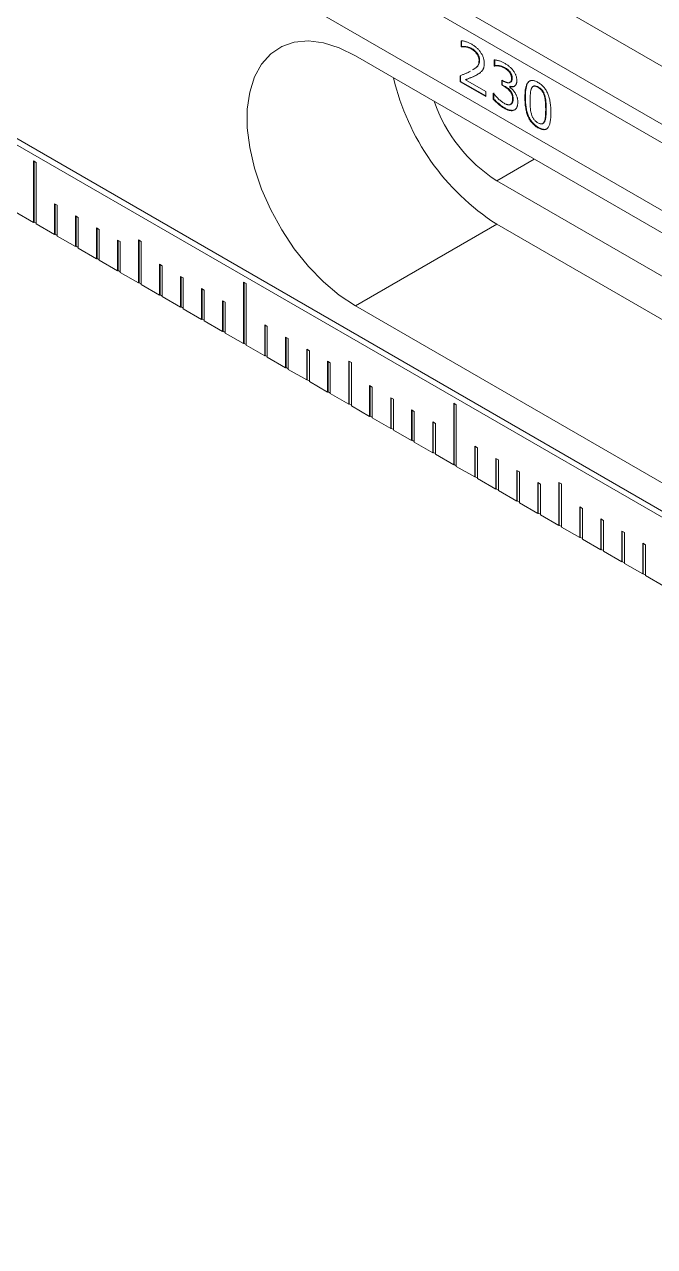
# Model space of a CAD drawing. Header units: millimetres. Extents: x 2 to 278, y 1 to 215.
# Drawn here: x 235.24 to 245.85, y 136.45 to 157.03 of the extents above; entities that cross this region are included whole.
import ezdxf

# ---------------------------------------------------------------- set-up
doc = ezdxf.new("R2010")
doc.units = ezdxf.units.MM

msp = doc.modelspace()

# ---------------------------------------------------------------- linework, layer by layer
at = {"color": 7, "linetype": 'Continuous', "lineweight": 0}
for p, q in [((161.441, 204.144), (267.507, 142.913)), ((161.172, 203.988), (267.238, 142.758)), ((163.417, 203.981), (269.483, 142.75)), ((161.172, 202.848), (267.238, 141.617)), ((161.262, 197.735), (267.328, 136.505)), ((161.172, 197.683), (267.238, 136.453)), ((242.591, 156.65), (242.591, 156.752)), ((242.591, 156.65), (242.6, 156.655)), ((242.595, 156.647), (242.591, 156.65)), ((242.595, 156.647), (242.604, 156.653)), ((242.6, 156.655), (242.6, 156.757)), ((242.604, 156.653), (242.6, 156.655)), ((242.769, 156.612), (242.778, 156.617)), ((249.65, 151.397), (240.811, 156.5)), ((242.893, 156.418), (242.902, 156.423)), ((243.148, 156.328), (243.148, 156.43)), ((243.157, 156.334), (243.157, 156.435)), ((242.575, 156.062), (242.575, 156.163)), ((242.584, 156.067), (242.584, 156.168)), ((242.85, 156.175), (242.859, 156.18)), ((243.148, 156.328), (243.157, 156.334)), ((243.152, 156.326), (243.148, 156.328)), ((243.152, 156.326), (243.161, 156.331)), ((243.161, 156.331), (243.157, 156.334)), ((243.321, 156.293), (243.33, 156.298)), ((243.406, 156.221), (243.415, 156.226)), ((242.575, 156.062), (242.584, 156.067)), ((243.005, 155.814), (242.575, 156.062)), ((243.005, 155.824), (242.584, 156.067)), ((242.664, 156.093), (242.673, 156.098)), ((242.664, 156.093), (243.005, 155.897)), ((243.275, 156.09), (243.304, 156.073)), ((243.275, 156.007), (243.275, 156.09)), ((243.275, 156.007), (243.284, 156.012)), ((243.313, 155.985), (243.275, 156.007)), ((243.284, 156.012), (243.284, 156.084)), ((243.322, 155.99), (243.284, 156.012)), ((243.313, 155.985), (243.322, 155.99)), ((243.409, 155.981), (243.418, 155.986)), ((243.409, 155.981), (243.409, 155.974)), ((243.442, 156.119), (243.451, 156.124)), ((243.813, 155.987), (243.802, 155.98)), ((243.893, 155.973), (243.884, 155.968)), ((243.005, 155.897), (243.005, 155.814)), ((243.132, 155.869), (243.138, 155.865)), ((243.132, 155.768), (243.132, 155.869)), ((243.132, 155.768), (243.141, 155.773)), ((243.141, 155.773), (243.141, 155.874)), ((243.418, 155.898), (243.427, 155.903)), ((243.458, 155.77), (243.467, 155.775)), ((243.665, 155.795), (243.674, 155.8)), ((243.999, 155.836), (243.99, 155.831)), ((243.318, 155.615), (243.327, 155.62)), ((243.42, 155.679), (243.429, 155.684)), ((244.024, 155.599), (244.015, 155.594)), ((243.964, 155.357), (243.976, 155.363)), ((243.972, 155.366), (243.999, 155.391)), ((243.999, 155.391), (243.99, 155.386)), ((243.884, 155.288), (243.893, 155.293)), ((235.395, 154.731), (235.44, 154.705)), ((235.395, 153.694), (235.395, 154.731)), ((235.404, 153.699), (235.404, 154.726)), ((235.44, 153.668), (235.44, 154.705)), ((243.191, 154.394), (251.031, 149.868)), ((235.749, 154.009), (235.794, 153.983)), ((235.749, 153.49), (235.749, 154.009)), ((235.758, 153.495), (235.758, 154.003)), ((235.794, 153.464), (235.794, 153.983)), ((235.087, 153.872), (235.395, 153.694)), ((235.404, 153.699), (235.395, 153.694)), ((235.404, 153.699), (235.44, 153.679)), ((236.103, 153.805), (236.147, 153.779)), ((236.103, 153.286), (236.103, 153.805)), ((236.112, 153.291), (236.112, 153.799)), ((236.147, 153.26), (236.147, 153.779)), ((235.44, 153.668), (235.749, 153.49)), ((235.758, 153.495), (235.749, 153.49)), ((235.758, 153.495), (235.794, 153.475)), ((236.456, 153.6), (236.501, 153.574)), ((236.456, 153.082), (236.456, 153.6)), ((236.465, 153.087), (236.465, 153.595)), ((236.501, 153.056), (236.501, 153.574)), ((243.191, 153.663), (240.811, 152.289)), ((251.386, 148.932), (243.191, 153.663)), ((235.794, 153.464), (236.103, 153.286)), ((236.112, 153.291), (236.103, 153.286)), ((236.112, 153.291), (236.147, 153.27)), ((236.81, 153.396), (236.855, 153.37)), ((236.81, 152.878), (236.81, 153.396)), ((236.819, 152.883), (236.819, 153.391)), ((236.855, 152.852), (236.855, 153.37)), ((237.163, 153.4), (237.208, 153.374)), ((237.163, 152.674), (237.163, 153.4)), ((237.172, 152.679), (237.172, 153.394)), ((237.208, 152.648), (237.208, 153.374)), ((236.147, 153.26), (236.456, 153.082)), ((236.465, 153.087), (236.456, 153.082)), ((236.465, 153.087), (236.501, 153.066)), ((236.501, 153.056), (236.81, 152.878)), ((236.819, 152.883), (236.81, 152.878)), ((236.819, 152.883), (236.855, 152.862)), ((237.517, 152.988), (237.562, 152.962)), ((237.517, 152.47), (237.517, 152.988)), ((237.526, 152.475), (237.526, 152.983)), ((237.562, 152.444), (237.562, 152.962)), ((236.855, 152.852), (237.163, 152.674)), ((237.172, 152.679), (237.163, 152.674)), ((237.172, 152.679), (237.208, 152.658)), ((237.87, 152.784), (237.915, 152.758)), ((237.87, 152.265), (237.87, 152.784)), ((237.879, 152.271), (237.879, 152.779)), ((237.915, 152.24), (237.915, 152.758)), ((238.931, 152.69), (238.976, 152.664)), ((238.931, 151.653), (238.931, 152.69)), ((238.94, 151.658), (238.94, 152.685)), ((238.976, 151.627), (238.976, 152.664)), ((237.208, 152.648), (237.517, 152.47)), ((237.526, 152.475), (237.517, 152.47)), ((237.526, 152.475), (237.562, 152.454)), ((238.224, 152.58), (238.269, 152.554)), ((238.224, 152.061), (238.224, 152.58)), ((238.233, 152.067), (238.233, 152.575)), ((238.269, 152.035), (238.269, 152.554)), ((237.562, 152.444), (237.87, 152.265)), ((237.879, 152.271), (237.87, 152.265)), ((237.879, 152.271), (237.915, 152.25)), ((238.577, 152.376), (238.622, 152.35)), ((238.577, 151.857), (238.577, 152.376)), ((238.586, 151.862), (238.586, 152.371)), ((238.622, 151.831), (238.622, 152.35)), ((249.65, 147.187), (240.811, 152.289)), ((237.915, 152.24), (238.224, 152.061)), ((238.233, 152.067), (238.224, 152.061)), ((238.233, 152.067), (238.269, 152.046)), ((238.269, 152.035), (238.577, 151.857)), ((238.586, 151.862), (238.577, 151.857)), ((238.586, 151.862), (238.622, 151.842)), ((239.285, 151.968), (239.329, 151.942)), ((239.285, 151.449), (239.285, 151.968)), ((239.294, 151.454), (239.294, 151.962)), ((239.329, 151.423), (239.329, 151.942)), ((238.622, 151.831), (238.931, 151.653)), ((238.94, 151.658), (238.931, 151.653)), ((238.94, 151.658), (238.976, 151.638)), ((239.638, 151.763), (239.683, 151.738)), ((239.638, 151.245), (239.638, 151.763)), ((239.647, 151.25), (239.647, 151.758)), ((239.683, 151.219), (239.683, 151.738)), ((238.976, 151.627), (239.285, 151.449)), ((239.294, 151.454), (239.285, 151.449)), ((239.294, 151.454), (239.329, 151.434)), ((239.329, 151.423), (239.638, 151.245)), ((239.992, 151.559), (240.037, 151.533)), ((239.992, 151.041), (239.992, 151.559)), ((240.001, 151.046), (240.001, 151.554)), ((240.037, 151.015), (240.037, 151.533)), ((239.647, 151.25), (239.638, 151.245)), ((239.647, 151.25), (239.683, 151.229)), ((239.683, 151.219), (239.992, 151.041)), ((240.345, 151.355), (240.39, 151.329)), ((240.345, 150.837), (240.345, 151.355)), ((240.354, 150.842), (240.354, 151.35)), ((240.39, 150.811), (240.39, 151.329)), ((240.699, 151.359), (240.744, 151.333)), ((240.699, 150.633), (240.699, 151.359)), ((240.708, 150.638), (240.708, 151.353)), ((240.744, 150.607), (240.744, 151.333)), ((240.001, 151.046), (239.992, 151.041)), ((240.001, 151.046), (240.037, 151.025)), ((240.037, 151.015), (240.345, 150.837)), ((240.354, 150.842), (240.345, 150.837)), ((240.354, 150.842), (240.39, 150.821)), ((240.39, 150.811), (240.699, 150.633)), ((241.052, 150.947), (241.097, 150.921)), ((241.052, 150.429), (241.052, 150.947)), ((241.061, 150.434), (241.061, 150.942)), ((241.097, 150.403), (241.097, 150.921)), ((240.708, 150.638), (240.699, 150.633)), ((240.708, 150.638), (240.744, 150.617)), ((240.744, 150.607), (241.052, 150.429)), ((241.406, 150.743), (241.451, 150.717)), ((241.406, 150.224), (241.406, 150.743)), ((241.415, 150.23), (241.415, 150.738)), ((241.451, 150.199), (241.451, 150.717)), ((242.467, 150.649), (242.511, 150.623)), ((242.467, 149.612), (242.467, 150.649)), ((242.476, 149.617), (242.476, 150.644)), ((242.511, 149.586), (242.511, 150.623)), ((241.061, 150.434), (241.052, 150.429)), ((241.061, 150.434), (241.097, 150.413)), ((241.097, 150.403), (241.406, 150.224)), ((241.759, 150.539), (241.804, 150.513)), ((241.759, 150.02), (241.759, 150.539)), ((241.768, 150.026), (241.768, 150.534)), ((241.804, 149.994), (241.804, 150.513)), ((241.415, 150.23), (241.406, 150.224)), ((241.415, 150.23), (241.451, 150.209)), ((241.451, 150.199), (241.759, 150.02)), ((242.113, 150.335), (242.158, 150.309)), ((242.113, 149.816), (242.113, 150.335)), ((242.122, 149.821), (242.122, 150.33)), ((242.158, 149.79), (242.158, 150.309)), ((241.768, 150.026), (241.759, 150.02)), ((241.768, 150.026), (241.804, 150.005)), ((241.804, 149.994), (242.113, 149.816)), ((242.122, 149.821), (242.113, 149.816)), ((242.122, 149.821), (242.158, 149.801)), ((242.158, 149.79), (242.467, 149.612)), ((242.82, 149.927), (242.865, 149.901)), ((242.82, 149.408), (242.82, 149.927)), ((242.829, 149.413), (242.829, 149.921)), ((242.865, 149.382), (242.865, 149.901)), ((242.476, 149.617), (242.467, 149.612)), ((242.476, 149.617), (242.511, 149.597)), ((242.511, 149.586), (242.82, 149.408)), ((243.174, 149.722), (243.219, 149.697)), ((243.174, 149.204), (243.174, 149.722)), ((243.183, 149.209), (243.183, 149.717)), ((243.219, 149.178), (243.219, 149.697)), ((242.829, 149.413), (242.82, 149.408)), ((242.829, 149.413), (242.865, 149.393)), ((242.865, 149.382), (243.174, 149.204)), ((243.527, 149.518), (243.572, 149.492)), ((243.527, 149), (243.527, 149.518)), ((243.536, 149.005), (243.536, 149.513)), ((243.572, 148.974), (243.572, 149.492)), ((243.183, 149.209), (243.174, 149.204)), ((243.183, 149.209), (243.219, 149.188)), ((243.219, 149.178), (243.527, 149)), ((243.881, 149.314), (243.926, 149.288)), ((243.881, 148.796), (243.881, 149.314)), ((243.89, 148.801), (243.89, 149.309)), ((243.926, 148.77), (243.926, 149.288)), ((244.234, 149.318), (244.279, 149.292)), ((244.234, 148.592), (244.234, 149.318)), ((244.243, 148.597), (244.243, 149.312)), ((244.279, 148.566), (244.279, 149.292)), ((243.536, 149.005), (243.527, 149)), ((243.536, 149.005), (243.572, 148.984)), ((243.572, 148.974), (243.881, 148.796)), ((243.89, 148.801), (243.881, 148.796)), ((243.89, 148.801), (243.926, 148.78)), ((243.926, 148.77), (244.234, 148.592)), ((244.588, 148.906), (244.633, 148.88)), ((244.588, 148.388), (244.588, 148.906)), ((244.597, 148.393), (244.597, 148.901)), ((244.633, 148.362), (244.633, 148.88)), ((244.243, 148.597), (244.234, 148.592)), ((244.243, 148.597), (244.279, 148.576)), ((244.279, 148.566), (244.588, 148.388)), ((244.941, 148.702), (244.986, 148.676)), ((244.941, 148.183), (244.941, 148.702)), ((244.95, 148.189), (244.95, 148.697)), ((244.986, 148.158), (244.986, 148.676)), ((244.597, 148.393), (244.588, 148.388)), ((244.597, 148.393), (244.633, 148.372)), ((244.633, 148.362), (244.941, 148.183)), ((245.295, 148.498), (245.34, 148.472)), ((245.295, 147.979), (245.295, 148.498)), ((245.304, 147.985), (245.304, 148.493)), ((245.34, 147.953), (245.34, 148.472)), ((244.95, 148.189), (244.941, 148.183)), ((244.95, 148.189), (244.986, 148.168)), ((244.986, 148.158), (245.295, 147.979)), ((245.649, 148.294), (245.693, 148.268)), ((245.649, 147.775), (245.649, 148.294)), ((245.657, 147.78), (245.657, 148.289)), ((245.693, 147.749), (245.693, 148.268)), ((245.304, 147.985), (245.295, 147.979)), ((245.304, 147.985), (245.34, 147.964)), ((245.34, 147.953), (245.649, 147.775)), ((245.657, 147.78), (245.649, 147.775)), ((245.657, 147.78), (245.693, 147.76)), ((245.693, 147.749), (246.002, 147.571))]:
    msp.add_line(p, q, dxfattribs=at)
at = {"color": 8, "linetype": 'Continuous', "lineweight": 0}
msp.add_line((243.824, 154.76), (243.191, 154.394), dxfattribs=at)
at = {"color": 7, "linetype": 'Continuous', "lineweight": 0, "flags": 128}
msp.add_lwpolyline([(240.811, 156.5), (240.539, 156.633), (240.274, 156.716), (240.02, 156.748), (239.784, 156.727), (239.571, 156.653), (239.386, 156.53), (239.232, 156.358), (239.114, 156.143), (239.034, 155.889), (238.993, 155.601), (238.993, 155.287), (239.034, 154.952), (239.114, 154.605), (239.232, 154.253), (239.386, 153.905), (239.571, 153.567), (239.784, 153.248), (240.02, 152.954), (240.274, 152.693), (240.539, 152.47), (240.811, 152.289)], dxfattribs=at)
at = {"color": 7, "linetype": 'Continuous', "lineweight": 0}
for centre, radius, start, end in [((245.375, 157.045), 4.026, 193.168, 237.1476), ((244.584, 156.572), 2.585, 198.9306, 237.3805)]:
    msp.add_arc(centre, radius, start, end, dxfattribs=at)
for points, knots in [([(242.591, 156.752), (242.596, 156.752), (242.608, 156.751), (242.627, 156.748), (242.649, 156.743), (242.673, 156.736), (242.697, 156.728), (242.722, 156.718), (242.747, 156.707), (242.763, 156.698), (242.771, 156.693)], [0, 0, 0, 0, 0.097337, 0.206406, 0.328427, 0.462824, 0.602026, 0.737696, 0.870465, 1, 1, 1, 1]), ([(242.769, 156.612), (242.762, 156.615), (242.749, 156.623), (242.728, 156.632), (242.706, 156.639), (242.684, 156.645), (242.661, 156.649), (242.639, 156.651), (242.617, 156.651), (242.603, 156.649), (242.595, 156.647)], [0, 0, 0, 0, 0.107885, 0.221269, 0.340699, 0.466192, 0.595932, 0.727197, 0.862174, 1, 1, 1, 1]), ([(242.778, 156.617), (242.771, 156.62), (242.758, 156.628), (242.737, 156.637), (242.715, 156.644), (242.693, 156.65), (242.67, 156.654), (242.648, 156.656), (242.626, 156.656), (242.612, 156.654), (242.604, 156.653)], [0, 0, 0, 0, 0.107885, 0.221269, 0.340699, 0.466192, 0.595932, 0.727197, 0.862174, 1, 1, 1, 1]), ([(242.893, 156.418), (242.893, 156.423), (242.893, 156.432), (242.891, 156.446), (242.889, 156.46), (242.885, 156.474), (242.881, 156.487), (242.875, 156.501), (242.868, 156.514), (242.861, 156.527), (242.852, 156.539), (242.842, 156.551), (242.832, 156.563), (242.821, 156.574), (242.809, 156.584), (242.796, 156.594), (242.783, 156.603), (242.774, 156.609), (242.769, 156.612)], [0, 0, 0, 0, 0.065322, 0.127174, 0.186583, 0.244472, 0.301044, 0.357036, 0.413379, 0.470966, 0.529101, 0.588875, 0.649686, 0.713323, 0.779905, 0.849596, 0.922575, 1, 1, 1, 1]), ([(242.771, 156.693), (242.779, 156.688), (242.794, 156.679), (242.817, 156.663), (242.838, 156.647), (242.858, 156.63), (242.877, 156.611), (242.895, 156.592), (242.91, 156.571), (242.925, 156.55), (242.938, 156.529), (242.95, 156.507), (242.959, 156.484), (242.967, 156.462), (242.973, 156.439), (242.978, 156.416), (242.98, 156.393), (242.981, 156.378), (242.981, 156.371)], [0, 0, 0, 0, 0.07748, 0.151248, 0.221205, 0.288216, 0.352003, 0.413896, 0.474146, 0.533519, 0.591726, 0.648382, 0.70443, 0.76053, 0.817321, 0.875919, 0.936612, 1, 1, 1, 1]), ([(242.902, 156.423), (242.902, 156.428), (242.902, 156.437), (242.9, 156.451), (242.898, 156.465), (242.894, 156.479), (242.89, 156.492), (242.884, 156.506), (242.877, 156.519), (242.87, 156.532), (242.861, 156.544), (242.851, 156.556), (242.841, 156.568), (242.83, 156.579), (242.818, 156.589), (242.805, 156.599), (242.792, 156.608), (242.783, 156.614), (242.778, 156.617)], [0, 0, 0, 0, 0.065322, 0.127174, 0.186583, 0.244472, 0.301044, 0.357036, 0.413379, 0.470966, 0.529101, 0.588875, 0.649686, 0.713323, 0.779905, 0.849596, 0.922575, 1, 1, 1, 1]), ([(242.785, 156.263), (242.81, 156.276), (242.848, 156.298), (242.888, 156.351), (242.891, 156.396), (242.893, 156.418)], [0, 0, 0, 0, 0.458639, 0.729458, 1, 1, 1, 1]), ([(242.794, 156.268), (242.818, 156.282), (242.857, 156.303), (242.897, 156.356), (242.9, 156.401), (242.902, 156.423)], [0, 0, 0, 0, 0.458639, 0.729458, 1, 1, 1, 1]), ([(242.981, 156.371), (242.981, 156.364), (242.981, 156.351), (242.979, 156.332), (242.976, 156.314), (242.972, 156.298), (242.967, 156.283), (242.96, 156.27), (242.953, 156.257), (242.947, 156.25), (242.944, 156.246)], [0, 0, 0, 0, 0.1332724, 0.2615394, 0.387255, 0.5103733, 0.6320171, 0.7543188, 0.8763649, 1, 1, 1, 1]), ([(243.148, 156.43), (243.153, 156.43), (243.165, 156.429), (243.184, 156.426), (243.205, 156.422), (243.228, 156.415), (243.252, 156.407), (243.277, 156.398), (243.301, 156.387), (243.317, 156.378), (243.324, 156.374)], [0, 0, 0, 0, 0.097197, 0.206522, 0.328964, 0.463287, 0.6023, 0.738466, 0.870204, 1, 1, 1, 1]), ([(243.324, 156.374), (243.332, 156.369), (243.346, 156.361), (243.367, 156.347), (243.387, 156.332), (243.405, 156.317), (243.422, 156.302), (243.439, 156.285), (243.454, 156.268), (243.464, 156.255), (243.468, 156.249)], [0, 0, 0, 0, 0.147691, 0.286686, 0.417458, 0.540408, 0.658927, 0.77382, 0.887813, 1, 1, 1, 1]), ([(242.575, 156.163), (242.59, 156.169), (242.62, 156.181), (242.665, 156.199), (242.709, 156.217), (242.736, 156.232), (242.75, 156.239)], [0, 0, 0, 0, 0.2549546, 0.5103166, 0.7601161, 1, 1, 1, 1]), ([(242.85, 156.175), (242.835, 156.167), (242.804, 156.151), (242.764, 156.133), (242.732, 156.12), (242.708, 156.111), (242.686, 156.102), (242.671, 156.096), (242.664, 156.093)], [0, 0, 0, 0, 0.258241, 0.517221, 0.644363, 0.767594, 0.885944, 1, 1, 1, 1]), ([(242.859, 156.18), (242.844, 156.172), (242.813, 156.156), (242.773, 156.139), (242.741, 156.126), (242.717, 156.116), (242.695, 156.107), (242.68, 156.101), (242.673, 156.098)], [0, 0, 0, 0, 0.258241, 0.517221, 0.644363, 0.767594, 0.885944, 1, 1, 1, 1]), ([(242.944, 156.246), (242.938, 156.239), (242.926, 156.225), (242.909, 156.211), (242.893, 156.2), (242.88, 156.192), (242.866, 156.183), (242.856, 156.178), (242.85, 156.175)], [0, 0, 0, 0, 0.221245, 0.452952, 0.575438, 0.70761, 0.848907, 1, 1, 1, 1]), ([(243.321, 156.293), (243.314, 156.296), (243.301, 156.304), (243.28, 156.313), (243.258, 156.32), (243.236, 156.325), (243.215, 156.328), (243.193, 156.33), (243.172, 156.329), (243.159, 156.327), (243.152, 156.326)], [0, 0, 0, 0, 0.111802, 0.228626, 0.349932, 0.4776, 0.60761, 0.737895, 0.868372, 1, 1, 1, 1]), ([(243.33, 156.298), (243.323, 156.302), (243.31, 156.309), (243.289, 156.318), (243.267, 156.325), (243.245, 156.33), (243.224, 156.334), (243.202, 156.335), (243.181, 156.334), (243.168, 156.332), (243.161, 156.331)], [0, 0, 0, 0, 0.111802, 0.228626, 0.349932, 0.4776, 0.60761, 0.737895, 0.868372, 1, 1, 1, 1]), ([(243.406, 156.221), (243.403, 156.224), (243.397, 156.232), (243.388, 156.243), (243.378, 156.252), (243.364, 156.264), (243.345, 156.278), (243.329, 156.288), (243.321, 156.293)], [0, 0, 0, 0, 0.118536, 0.236301, 0.354267, 0.472041, 0.722442, 1, 1, 1, 1]), ([(243.415, 156.226), (243.412, 156.23), (243.406, 156.237), (243.396, 156.248), (243.387, 156.257), (243.373, 156.27), (243.354, 156.284), (243.338, 156.293), (243.33, 156.298)], [0, 0, 0, 0, 0.118536, 0.236301, 0.354267, 0.472041, 0.722442, 1, 1, 1, 1]), ([(243.442, 156.119), (243.442, 156.123), (243.442, 156.132), (243.44, 156.145), (243.437, 156.158), (243.433, 156.172), (243.428, 156.184), (243.421, 156.197), (243.414, 156.209), (243.409, 156.217), (243.406, 156.221)], [0, 0, 0, 0, 0.138685, 0.268352, 0.394513, 0.517093, 0.637398, 0.75612, 0.877475, 1, 1, 1, 1]), ([(243.451, 156.124), (243.451, 156.128), (243.451, 156.137), (243.449, 156.15), (243.446, 156.164), (243.442, 156.177), (243.437, 156.19), (243.43, 156.202), (243.423, 156.214), (243.418, 156.222), (243.415, 156.226)], [0, 0, 0, 0, 0.138685, 0.268352, 0.394513, 0.517093, 0.637398, 0.75612, 0.877475, 1, 1, 1, 1]), ([(243.468, 156.249), (243.473, 156.242), (243.483, 156.229), (243.495, 156.207), (243.506, 156.186), (243.515, 156.165), (243.522, 156.143), (243.527, 156.121), (243.529, 156.098), (243.53, 156.084), (243.53, 156.077)], [0, 0, 0, 0, 0.128774, 0.251922, 0.372562, 0.491265, 0.611587, 0.735613, 0.864074, 1, 1, 1, 1]), ([(243.304, 156.073), (243.309, 156.07), (243.319, 156.064), (243.334, 156.058), (243.348, 156.052), (243.361, 156.048), (243.373, 156.045), (243.385, 156.044), (243.395, 156.045), (243.405, 156.046), (243.414, 156.05), (243.421, 156.055), (243.428, 156.061), (243.433, 156.07), (243.437, 156.08), (243.44, 156.091), (243.442, 156.104), (243.442, 156.114), (243.442, 156.119)], [0, 0, 0, 0, 0.077526, 0.150977, 0.220546, 0.288009, 0.352253, 0.413891, 0.474299, 0.533413, 0.591112, 0.646828, 0.702339, 0.758009, 0.815, 0.873666, 0.934922, 1, 1, 1, 1]), ([(243.418, 155.898), (243.414, 155.903), (243.408, 155.911), (243.397, 155.923), (243.385, 155.935), (243.367, 155.95), (243.343, 155.967), (243.323, 155.979), (243.313, 155.985)], [0, 0, 0, 0, 0.1085341, 0.2193571, 0.3364601, 0.4599443, 0.7211714, 1, 1, 1, 1]), ([(243.427, 155.903), (243.423, 155.908), (243.417, 155.916), (243.406, 155.929), (243.394, 155.94), (243.376, 155.955), (243.352, 155.972), (243.332, 155.984), (243.322, 155.99)], [0, 0, 0, 0, 0.1085341, 0.2193571, 0.3364601, 0.4599443, 0.7211714, 1, 1, 1, 1]), ([(243.408, 156.053), (243.411, 156.053), (243.428, 156.052), (243.447, 156.076), (243.45, 156.108), (243.451, 156.124)], [0, 0, 0, 0, 0.116568, 0.55736, 1, 1, 1, 1]), ([(243.53, 156.077), (243.53, 156.072), (243.53, 156.062), (243.528, 156.048), (243.525, 156.035), (243.521, 156.024), (243.516, 156.013), (243.51, 156.004), (243.502, 155.996), (243.494, 155.99), (243.485, 155.984), (243.475, 155.98), (243.465, 155.976), (243.455, 155.975), (243.444, 155.975), (243.433, 155.975), (243.421, 155.977), (243.413, 155.98), (243.409, 155.981)], [0, 0, 0, 0, 0.065036, 0.128053, 0.190342, 0.252169, 0.313898, 0.375927, 0.43934, 0.504626, 0.569636, 0.633459, 0.695488, 0.756688, 0.817544, 0.877904, 0.93876, 1, 1, 1, 1]), ([(243.409, 155.974), (243.412, 155.971), (243.42, 155.966), (243.431, 155.955), (243.443, 155.944), (243.455, 155.931), (243.468, 155.918), (243.479, 155.903), (243.49, 155.889), (243.496, 155.879), (243.499, 155.875)], [0, 0, 0, 0, 0.105868, 0.222445, 0.347448, 0.482345, 0.61944, 0.752141, 0.877881, 1, 1, 1, 1]), ([(243.508, 156.004), (243.504, 155.999), (243.492, 155.984), (243.46, 155.977), (243.432, 155.983), (243.418, 155.986)], [0, 0, 0, 0, 0.201372, 0.600765, 1, 1, 1, 1]), ([(243.665, 155.795), (243.665, 155.811), (243.666, 155.841), (243.668, 155.884), (243.672, 155.922), (243.678, 155.957), (243.685, 155.987), (243.694, 156.013), (243.705, 156.035), (243.718, 156.053), (243.732, 156.067), (243.748, 156.077), (243.766, 156.082), (243.786, 156.084), (243.808, 156.082), (243.832, 156.075), (243.857, 156.065), (243.875, 156.056), (243.884, 156.051)], [0, 0, 0, 0, 0.090625, 0.17535, 0.254088, 0.327393, 0.395789, 0.459102, 0.517906, 0.573174, 0.625499, 0.676328, 0.726617, 0.777206, 0.828961, 0.882801, 0.939626, 1, 1, 1, 1]), ([(243.674, 155.8), (243.675, 155.843), (243.677, 155.929), (243.7, 156.021), (243.734, 156.072), (243.758, 156.079), (243.767, 156.082)], [0, 0, 0, 0, 0.357653, 0.714378, 0.892887, 1, 1, 1, 1]), ([(243.778, 155.952), (243.775, 155.947), (243.77, 155.937), (243.765, 155.917), (243.761, 155.895), (243.758, 155.869), (243.756, 155.84), (243.754, 155.81), (243.753, 155.778), (243.753, 155.756), (243.753, 155.745)], [0, 0, 0, 0, 0.092932, 0.195517, 0.308519, 0.432509, 0.565434, 0.704477, 0.849094, 1, 1, 1, 1]), ([(243.884, 155.968), (243.878, 155.971), (243.866, 155.978), (243.848, 155.984), (243.833, 155.987), (243.818, 155.987), (243.806, 155.983), (243.795, 155.976), (243.785, 155.966), (243.78, 155.957), (243.778, 155.952)], [0, 0, 0, 0, 0.1413728, 0.2716333, 0.3941116, 0.5104341, 0.6257923, 0.7433981, 0.8678884, 1, 1, 1, 1]), ([(243.893, 155.973), (243.881, 155.979), (243.856, 155.991), (243.826, 155.997), (243.817, 155.986), (243.814, 155.983)], [0, 0, 0, 0, 0.42532, 0.849508, 1, 1, 1, 1]), ([(243.884, 156.051), (243.893, 156.045), (243.911, 156.034), (243.937, 156.015), (243.961, 155.994), (243.983, 155.971), (244.003, 155.946), (244.021, 155.919), (244.037, 155.89), (244.051, 155.859), (244.063, 155.827), (244.074, 155.792), (244.083, 155.756), (244.09, 155.717), (244.096, 155.676), (244.1, 155.634), (244.102, 155.589), (244.103, 155.559), (244.103, 155.543)], [0, 0, 0, 0, 0.061032, 0.118504, 0.173116, 0.225322, 0.276001, 0.32667, 0.377985, 0.430681, 0.486391, 0.54544, 0.608778, 0.67676, 0.749332, 0.827388, 0.910869, 1, 1, 1, 1]), ([(243.99, 155.831), (243.987, 155.838), (243.982, 155.853), (243.973, 155.874), (243.962, 155.893), (243.95, 155.911), (243.936, 155.928), (243.92, 155.943), (243.903, 155.957), (243.89, 155.964), (243.884, 155.968)], [0, 0, 0, 0, 0.130246, 0.252579, 0.370446, 0.485239, 0.600835, 0.723405, 0.855628, 1, 1, 1, 1]), ([(243.999, 155.836), (243.996, 155.844), (243.991, 155.858), (243.982, 155.879), (243.971, 155.898), (243.959, 155.916), (243.945, 155.933), (243.929, 155.948), (243.912, 155.962), (243.899, 155.969), (243.893, 155.973)], [0, 0, 0, 0, 0.130246, 0.252579, 0.370446, 0.485239, 0.600835, 0.723405, 0.855628, 1, 1, 1, 1]), ([(243.318, 155.615), (243.309, 155.62), (243.292, 155.63), (243.266, 155.648), (243.24, 155.667), (243.215, 155.688), (243.192, 155.709), (243.17, 155.729), (243.15, 155.748), (243.138, 155.761), (243.132, 155.768)], [0, 0, 0, 0, 0.136462, 0.271484, 0.407441, 0.542996, 0.673291, 0.792683, 0.901568, 1, 1, 1, 1]), ([(243.138, 155.865), (243.145, 155.857), (243.157, 155.841), (243.177, 155.817), (243.199, 155.794), (243.222, 155.771), (243.246, 155.749), (243.269, 155.73), (243.293, 155.713), (243.308, 155.703), (243.316, 155.699)], [0, 0, 0, 0, 0.116294, 0.2372, 0.36303, 0.495154, 0.627332, 0.755653, 0.878942, 1, 1, 1, 1]), ([(243.327, 155.62), (243.318, 155.625), (243.301, 155.635), (243.275, 155.653), (243.249, 155.672), (243.224, 155.693), (243.201, 155.714), (243.179, 155.734), (243.159, 155.754), (243.147, 155.767), (243.141, 155.773)], [0, 0, 0, 0, 0.136462, 0.271484, 0.407441, 0.542996, 0.673291, 0.792683, 0.901568, 1, 1, 1, 1]), ([(243.458, 155.77), (243.458, 155.776), (243.458, 155.788), (243.456, 155.807), (243.453, 155.824), (243.448, 155.84), (243.442, 155.856), (243.435, 155.871), (243.427, 155.885), (243.421, 155.894), (243.418, 155.898)], [0, 0, 0, 0, 0.155754, 0.29967, 0.431789, 0.554287, 0.669526, 0.781586, 0.890796, 1, 1, 1, 1]), ([(243.42, 155.679), (243.423, 155.681), (243.429, 155.684), (243.437, 155.692), (243.444, 155.7), (243.449, 155.71), (243.453, 155.721), (243.456, 155.735), (243.458, 155.752), (243.458, 155.764), (243.458, 155.77)], [0, 0, 0, 0, 0.121772, 0.23884, 0.352829, 0.466269, 0.582773, 0.709745, 0.848399, 1, 1, 1, 1]), ([(243.467, 155.775), (243.467, 155.781), (243.467, 155.793), (243.465, 155.812), (243.462, 155.829), (243.457, 155.846), (243.451, 155.861), (243.444, 155.876), (243.436, 155.89), (243.43, 155.899), (243.427, 155.903)], [0, 0, 0, 0, 0.155754, 0.29967, 0.431789, 0.554287, 0.669526, 0.781586, 0.890796, 1, 1, 1, 1]), ([(243.429, 155.684), (243.432, 155.686), (243.438, 155.689), (243.446, 155.697), (243.453, 155.705), (243.458, 155.715), (243.462, 155.727), (243.465, 155.74), (243.467, 155.757), (243.467, 155.769), (243.467, 155.775)], [0, 0, 0, 0, 0.121772, 0.23884, 0.352829, 0.466269, 0.582773, 0.709745, 0.848399, 1, 1, 1, 1]), ([(243.499, 155.875), (243.503, 155.869), (243.509, 155.858), (243.518, 155.84), (243.526, 155.822), (243.533, 155.802), (243.539, 155.782), (243.543, 155.76), (243.545, 155.737), (243.546, 155.721), (243.546, 155.713)], [0, 0, 0, 0, 0.1059402, 0.2137873, 0.3240659, 0.4392015, 0.5617304, 0.6942687, 0.8404323, 1, 1, 1, 1]), ([(243.884, 155.288), (243.875, 155.293), (243.857, 155.304), (243.831, 155.324), (243.807, 155.345), (243.786, 155.368), (243.765, 155.392), (243.747, 155.419), (243.731, 155.447), (243.717, 155.478), (243.705, 155.51), (243.694, 155.545), (243.685, 155.581), (243.678, 155.62), (243.672, 155.661), (243.668, 155.704), (243.666, 155.749), (243.665, 155.779), (243.665, 155.795)], [0, 0, 0, 0, 0.060973, 0.118388, 0.172874, 0.22467, 0.275401, 0.32568, 0.376549, 0.428972, 0.484148, 0.542887, 0.606162, 0.674011, 0.747103, 0.82563, 0.909854, 1, 1, 1, 1]), ([(243.893, 155.293), (243.884, 155.299), (243.866, 155.309), (243.84, 155.329), (243.816, 155.35), (243.794, 155.373), (243.774, 155.397), (243.756, 155.424), (243.74, 155.453), (243.726, 155.483), (243.714, 155.515), (243.703, 155.55), (243.694, 155.586), (243.687, 155.625), (243.681, 155.666), (243.677, 155.709), (243.675, 155.754), (243.674, 155.785), (243.674, 155.8)], [0, 0, 0, 0, 0.060973, 0.118388, 0.172874, 0.22467, 0.275401, 0.32568, 0.376549, 0.428972, 0.484148, 0.542887, 0.606162, 0.674011, 0.747103, 0.82563, 0.909854, 1, 1, 1, 1]), ([(243.753, 155.745), (243.753, 155.732), (243.753, 155.709), (243.754, 155.675), (243.755, 155.644), (243.757, 155.615), (243.76, 155.588), (243.764, 155.562), (243.77, 155.536), (243.775, 155.519), (243.777, 155.511)], [0, 0, 0, 0, 0.164101, 0.31475, 0.45075, 0.57345, 0.686482, 0.794892, 0.899373, 1, 1, 1, 1]), ([(244.015, 155.594), (244.015, 155.606), (244.015, 155.629), (244.014, 155.663), (244.013, 155.695), (244.01, 155.725), (244.007, 155.754), (244.003, 155.781), (243.997, 155.806), (243.992, 155.823), (243.99, 155.831)], [0, 0, 0, 0, 0.1596511, 0.3085656, 0.4461934, 0.5739691, 0.6921584, 0.8020565, 0.9040987, 1, 1, 1, 1]), ([(244.024, 155.599), (244.024, 155.611), (244.024, 155.634), (244.023, 155.669), (244.022, 155.701), (244.019, 155.731), (244.016, 155.759), (244.012, 155.786), (244.006, 155.811), (244.001, 155.828), (243.999, 155.836)], [0, 0, 0, 0, 0.1596511, 0.3085656, 0.4461934, 0.5739691, 0.6921584, 0.8020565, 0.9040987, 1, 1, 1, 1]), ([(243.316, 155.699), (243.32, 155.696), (243.329, 155.691), (243.343, 155.685), (243.357, 155.68), (243.372, 155.676), (243.386, 155.674), (243.399, 155.673), (243.41, 155.675), (243.417, 155.678), (243.42, 155.679)], [0, 0, 0, 0, 0.11941, 0.244121, 0.372403, 0.50749, 0.640976, 0.766531, 0.88611, 1, 1, 1, 1]), ([(243.486, 155.584), (243.481, 155.582), (243.47, 155.577), (243.452, 155.574), (243.433, 155.574), (243.412, 155.576), (243.39, 155.582), (243.367, 155.59), (243.343, 155.601), (243.326, 155.61), (243.318, 155.615)], [0, 0, 0, 0, 0.11815, 0.236185, 0.355756, 0.477095, 0.601881, 0.730422, 0.86283, 1, 1, 1, 1]), ([(243.495, 155.589), (243.49, 155.587), (243.479, 155.582), (243.461, 155.579), (243.442, 155.579), (243.421, 155.582), (243.399, 155.587), (243.376, 155.595), (243.352, 155.606), (243.335, 155.615), (243.327, 155.62)], [0, 0, 0, 0, 0.11815, 0.236185, 0.355756, 0.477095, 0.601881, 0.730422, 0.86283, 1, 1, 1, 1]), ([(243.546, 155.713), (243.546, 155.705), (243.545, 155.689), (243.542, 155.668), (243.537, 155.648), (243.531, 155.631), (243.522, 155.616), (243.512, 155.603), (243.5, 155.592), (243.491, 155.587), (243.486, 155.584)], [0, 0, 0, 0, 0.134031, 0.262893, 0.388963, 0.513308, 0.636228, 0.756857, 0.878011, 1, 1, 1, 1]), ([(244.103, 155.543), (244.103, 155.528), (244.102, 155.497), (244.1, 155.454), (244.096, 155.415), (244.09, 155.38), (244.083, 155.35), (244.074, 155.324), (244.063, 155.302), (244.05, 155.284), (244.036, 155.271), (244.02, 155.261), (244.002, 155.255), (243.982, 155.254), (243.96, 155.256), (243.936, 155.263), (243.911, 155.273), (243.893, 155.283), (243.884, 155.288)], [0, 0, 0, 0, 0.091414, 0.176654, 0.25618, 0.329726, 0.398161, 0.461186, 0.519966, 0.574874, 0.627124, 0.67754, 0.72759, 0.777885, 0.829619, 0.883437, 0.939926, 1, 1, 1, 1]), ([(243.99, 155.386), (243.992, 155.392), (243.997, 155.403), (244.003, 155.422), (244.007, 155.444), (244.01, 155.469), (244.013, 155.496), (244.014, 155.526), (244.015, 155.559), (244.015, 155.582), (244.015, 155.594)], [0, 0, 0, 0, 0.097892, 0.201849, 0.31108, 0.427473, 0.552815, 0.689917, 0.838949, 1, 1, 1, 1]), ([(243.999, 155.391), (244.001, 155.397), (244.006, 155.408), (244.012, 155.428), (244.016, 155.449), (244.019, 155.474), (244.022, 155.501), (244.023, 155.531), (244.024, 155.564), (244.024, 155.587), (244.024, 155.599)], [0, 0, 0, 0, 0.097892, 0.201849, 0.31108, 0.427473, 0.552815, 0.689917, 0.838949, 1, 1, 1, 1]), ([(243.777, 155.511), (243.78, 155.503), (243.784, 155.489), (243.793, 155.467), (243.804, 155.448), (243.816, 155.429), (243.83, 155.412), (243.846, 155.397), (243.865, 155.382), (243.877, 155.375), (243.884, 155.371)], [0, 0, 0, 0, 0.127933, 0.248979, 0.364498, 0.478623, 0.594752, 0.717986, 0.852152, 1, 1, 1, 1]), ([(243.884, 155.371), (243.89, 155.367), (243.903, 155.36), (243.92, 155.354), (243.936, 155.351), (243.95, 155.351), (243.962, 155.355), (243.973, 155.362), (243.983, 155.372), (243.988, 155.381), (243.99, 155.386)], [0, 0, 0, 0, 0.141458, 0.272712, 0.395264, 0.512481, 0.627909, 0.745586, 0.869079, 1, 1, 1, 1]), ([(244.049, 155.282), (244.047, 155.28), (244.036, 155.266), (243.987, 155.251), (243.931, 155.276), (243.893, 155.293)], [0, 0, 0, 0, 0.041654, 0.362595, 1, 1, 1, 1])]:
    msp.add_open_spline(points, degree=3, knots=knots, dxfattribs=at)

doc.saveas('drawing.dxf')
